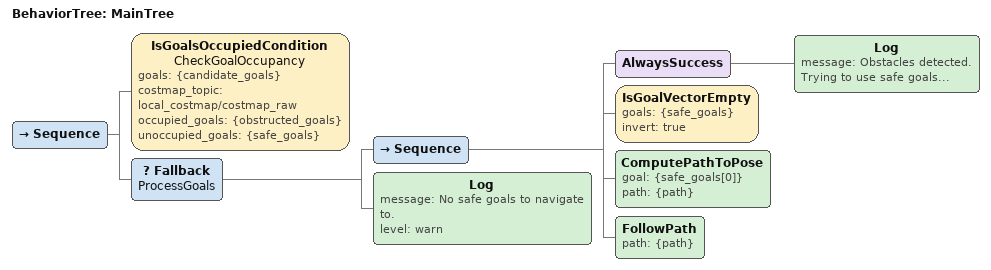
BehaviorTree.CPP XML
<root main_tree_to_execute="MainTree">
  <BehaviorTree ID="MainTree">
    <Sequence>
      <IsGoalsOccupiedCondition
          name="CheckGoalOccupancy"
          goals="{candidate_goals}"
          costmap_topic="local_costmap/costmap_raw"
          occupied_goals="{obstructed_goals}"
          unoccupied_goals="{safe_goals}" />

      <Fallback name="ProcessGoals">
        <Sequence>
          <AlwaysSuccess> <Log message="Obstacles detected. Trying to use safe goals..."/>
          </AlwaysSuccess>

          <IsGoalVectorEmpty goals="{safe_goals}" invert="true"/>

          <ComputePathToPose goal="{safe_goals[0]}" path="{path}" />
          <FollowPath path="{path}"/>
        </Sequence>

        <Log message="No safe goals to navigate to." level="warn"/>
      </Fallback>

    </Sequence>
  </BehaviorTree>
</root>
